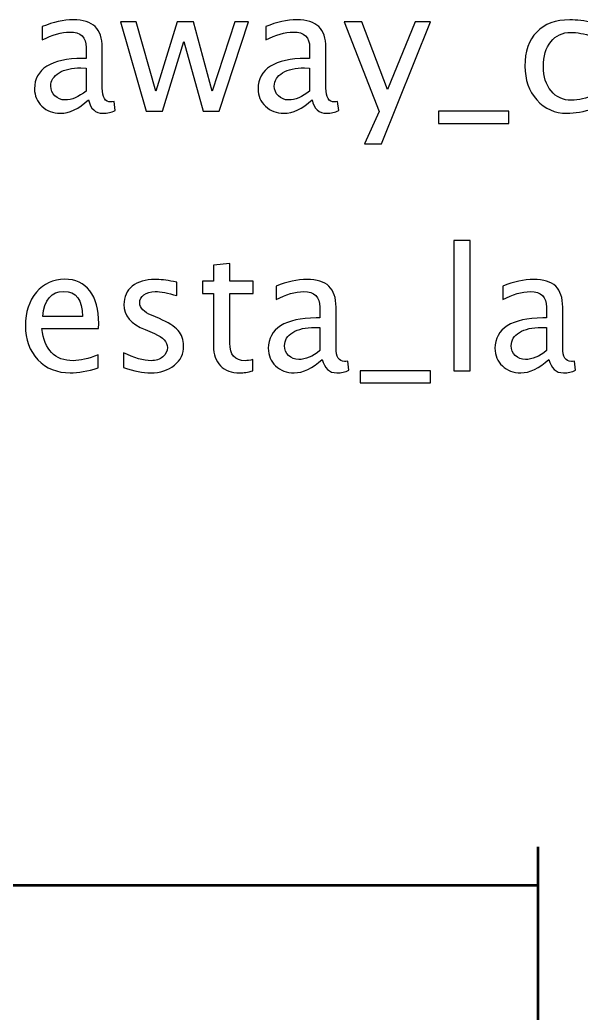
# Model space of a CAD drawing. Header units: centimetres. Extents: x -17.7 to 15.2, y -15.2 to 18.6.
# Drawn here: x 0.01 to 4.22, y 10.89 to 18.36 of the extents above; entities that cross this region are included whole.
import ezdxf

# ---------------------------------------------------------------- set-up
doc = ezdxf.new("R2010")
doc.units = ezdxf.units.CM
doc.header["$MEASUREMENT"] = 0
doc.layers.add('Layer 1', color=7, linetype='Continuous')

msp = doc.modelspace()

# ---------------------------------------------------------------- linework, layer by layer
at = {"layer": 'Layer 1'}
for points, knots in [([(0.52081, 17.75617), (0.44758, 17.68886), (0.37709, 17.6552), (0.30936, 17.6552), (0.30936, 17.6552), (0.25369, 17.6552), (0.20733, 17.67256), (0.17072, 17.70748), (0.17072, 17.70748), (0.13389, 17.74241), (0.11547, 17.78643), (0.11547, 17.83956), (0.11547, 17.83956), (0.11547, 17.91301), (0.14637, 17.96953), (0.20818, 18.0089), (0.20818, 18.0089), (0.26999, 18.04827), (0.35868, 18.06795), (0.47425, 18.06795), (0.47425, 18.06795), (0.47425, 18.06795), (0.50282, 18.06795), (0.50282, 18.06795), (0.50282, 18.06795), (0.50282, 18.06795), (0.50282, 18.14902), (0.50282, 18.14902), (0.50282, 18.14902), (0.50282, 18.22712), (0.46218, 18.26607), (0.38069, 18.26607), (0.38069, 18.26607), (0.31761, 18.26607), (0.24861, 18.24617), (0.17389, 18.20638), (0.17389, 18.20638), (0.17389, 18.20638), (0.17389, 18.30671), (0.17389, 18.30671), (0.17389, 18.30671), (0.25602, 18.34058), (0.33349, 18.35751), (0.40609, 18.35751), (0.40609, 18.35751), (0.48081, 18.35751), (0.53605, 18.34058), (0.5714, 18.3065), (0.5714, 18.3065), (0.60696, 18.27242), (0.62474, 18.21993), (0.62474, 18.14902), (0.62474, 18.14902), (0.62474, 18.14902), (0.62474, 17.84485), (0.62474, 17.84485), (0.62474, 17.84485), (0.62474, 17.77522), (0.64612, 17.74029), (0.68909, 17.74029), (0.68909, 17.74029), (0.69438, 17.74029), (0.70221, 17.74114), (0.71258, 17.74283), (0.71258, 17.74283), (0.71258, 17.74283), (0.72126, 17.6751), (0.72126, 17.6751), (0.72126, 17.6751), (0.69353, 17.66176), (0.66305, 17.6552), (0.62961, 17.6552), (0.62961, 17.6552), (0.57267, 17.6552), (0.53648, 17.68886), (0.52081, 17.75617)], [0, 0, 0, 0, 0.05, 0.05, 0.05, 0.05, 0.1, 0.1, 0.1, 0.1, 0.15, 0.15, 0.15, 0.15, 0.2, 0.2, 0.2, 0.2, 0.25, 0.25, 0.25, 0.25, 0.3, 0.3, 0.3, 0.3, 0.35, 0.35, 0.35, 0.35, 0.4, 0.4, 0.4, 0.4, 0.45, 0.45, 0.45, 0.45, 0.5, 0.5, 0.5, 0.5, 0.55, 0.55, 0.55, 0.55, 0.6, 0.6, 0.6, 0.6, 0.65, 0.65, 0.65, 0.65, 0.7, 0.7, 0.7, 0.7, 0.75, 0.75, 0.75, 0.75, 0.8, 0.8, 0.8, 0.8, 0.85, 0.85, 0.85, 0.85, 0.9, 0.9, 0.9, 0.9, 1, 1, 1, 1]), ([(0.95388, 17.67044), (0.95388, 17.67044), (0.76084, 18.34354), (0.76084, 18.34354), (0.76084, 18.34354), (0.76084, 18.34354), (0.8798, 18.34354), (0.8798, 18.34354), (0.8798, 18.34354), (0.8798, 18.34354), (1.02775, 17.82094), (1.02775, 17.82094), (1.02775, 17.82094), (1.02775, 17.82094), (1.18735, 18.34354), (1.18735, 18.34354), (1.18735, 18.34354), (1.18735, 18.34354), (1.30927, 18.34354), (1.30927, 18.34354), (1.30927, 18.34354), (1.30927, 18.34354), (1.4496, 17.82178), (1.4496, 17.82178), (1.4496, 17.82178), (1.4496, 17.82178), (1.61936, 18.34354), (1.61936, 18.34354), (1.61936, 18.34354), (1.61936, 18.34354), (1.7235, 18.34354), (1.7235, 18.34354), (1.7235, 18.34354), (1.7235, 18.34354), (1.50379, 17.67044), (1.50379, 17.67044), (1.50379, 17.67044), (1.50379, 17.67044), (1.38187, 17.67044), (1.38187, 17.67044), (1.38187, 17.67044), (1.38187, 17.67044), (1.23751, 18.19537), (1.23751, 18.19537), (1.23751, 18.19537), (1.23751, 18.19537), (1.0758, 17.67044), (1.0758, 17.67044), (1.0758, 17.67044), (1.0758, 17.67044), (0.95388, 17.67044), (0.95388, 17.67044)], [0, 0, 0, 0, 0.0714286, 0.0714286, 0.0714286, 0.0714286, 0.1428571, 0.1428571, 0.1428571, 0.1428571, 0.2142857, 0.2142857, 0.2142857, 0.2142857, 0.2857143, 0.2857143, 0.2857143, 0.2857143, 0.3571429, 0.3571429, 0.3571429, 0.3571429, 0.4285714, 0.4285714, 0.4285714, 0.4285714, 0.5, 0.5, 0.5, 0.5, 0.5714286, 0.5714286, 0.5714286, 0.5714286, 0.6428571, 0.6428571, 0.6428571, 0.6428571, 0.7142857, 0.7142857, 0.7142857, 0.7142857, 0.7857143, 0.7857143, 0.7857143, 0.7857143, 0.8571429, 0.8571429, 0.8571429, 0.8571429, 1, 1, 1, 1]), ([(2.2006, 17.75617), (2.12737, 17.68886), (2.05688, 17.6552), (1.98915, 17.6552), (1.98915, 17.6552), (1.93348, 17.6552), (1.88712, 17.67256), (1.85051, 17.70748), (1.85051, 17.70748), (1.81368, 17.74241), (1.79526, 17.78643), (1.79526, 17.83956), (1.79526, 17.83956), (1.79526, 17.91301), (1.82616, 17.96953), (1.88797, 18.0089), (1.88797, 18.0089), (1.94978, 18.04827), (2.03847, 18.06795), (2.15404, 18.06795), (2.15404, 18.06795), (2.15404, 18.06795), (2.18261, 18.06795), (2.18261, 18.06795), (2.18261, 18.06795), (2.18261, 18.06795), (2.18261, 18.14902), (2.18261, 18.14902), (2.18261, 18.14902), (2.18261, 18.22712), (2.14197, 18.26607), (2.06048, 18.26607), (2.06048, 18.26607), (1.9974, 18.26607), (1.9284, 18.24617), (1.85368, 18.20638), (1.85368, 18.20638), (1.85368, 18.20638), (1.85368, 18.30671), (1.85368, 18.30671), (1.85368, 18.30671), (1.93581, 18.34058), (2.01328, 18.35751), (2.08588, 18.35751), (2.08588, 18.35751), (2.1606, 18.35751), (2.21584, 18.34058), (2.25119, 18.3065), (2.25119, 18.3065), (2.28675, 18.27242), (2.30453, 18.21993), (2.30453, 18.14902), (2.30453, 18.14902), (2.30453, 18.14902), (2.30453, 17.84485), (2.30453, 17.84485), (2.30453, 17.84485), (2.30453, 17.77522), (2.32591, 17.74029), (2.36888, 17.74029), (2.36888, 17.74029), (2.37417, 17.74029), (2.382, 17.74114), (2.39237, 17.74283), (2.39237, 17.74283), (2.39237, 17.74283), (2.40105, 17.6751), (2.40105, 17.6751), (2.40105, 17.6751), (2.37332, 17.66176), (2.34284, 17.6552), (2.3094, 17.6552), (2.3094, 17.6552), (2.25246, 17.6552), (2.21627, 17.68886), (2.2006, 17.75617)], [0, 0, 0, 0, 0.05, 0.05, 0.05, 0.05, 0.1, 0.1, 0.1, 0.1, 0.15, 0.15, 0.15, 0.15, 0.2, 0.2, 0.2, 0.2, 0.25, 0.25, 0.25, 0.25, 0.3, 0.3, 0.3, 0.3, 0.35, 0.35, 0.35, 0.35, 0.4, 0.4, 0.4, 0.4, 0.45, 0.45, 0.45, 0.45, 0.5, 0.5, 0.5, 0.5, 0.55, 0.55, 0.55, 0.55, 0.6, 0.6, 0.6, 0.6, 0.65, 0.65, 0.65, 0.65, 0.7, 0.7, 0.7, 0.7, 0.75, 0.75, 0.75, 0.75, 0.8, 0.8, 0.8, 0.8, 0.85, 0.85, 0.85, 0.85, 0.9, 0.9, 0.9, 0.9, 1, 1, 1, 1]), ([(2.59472, 17.42533), (2.59472, 17.42533), (2.70394, 17.66959), (2.70394, 17.66959), (2.70394, 17.66959), (2.70394, 17.66959), (2.44317, 18.34354), (2.44317, 18.34354), (2.44317, 18.34354), (2.44317, 18.34354), (2.57398, 18.34354), (2.57398, 18.34354), (2.57398, 18.34354), (2.57398, 18.34354), (2.76787, 17.83385), (2.76787, 17.83385), (2.76787, 17.83385), (2.76787, 17.83385), (2.97467, 18.34354), (2.97467, 18.34354), (2.97467, 18.34354), (2.97467, 18.34354), (3.0896, 18.34354), (3.0896, 18.34354), (3.0896, 18.34354), (3.0896, 18.34354), (2.72172, 17.42533), (2.72172, 17.42533), (2.72172, 17.42533), (2.72172, 17.42533), (2.59472, 17.42533), (2.59472, 17.42533)], [0, 0, 0, 0, 0.1111111, 0.1111111, 0.1111111, 0.1111111, 0.2222222, 0.2222222, 0.2222222, 0.2222222, 0.3333333, 0.3333333, 0.3333333, 0.3333333, 0.4444444, 0.4444444, 0.4444444, 0.4444444, 0.5555556, 0.5555556, 0.5555556, 0.5555556, 0.6666667, 0.6666667, 0.6666667, 0.6666667, 0.7777778, 0.7777778, 0.7777778, 0.7777778, 1, 1, 1, 1]), ([(4.32087, 17.69076), (4.24192, 17.66705), (4.17376, 17.6552), (4.1164, 17.6552), (4.1164, 17.6552), (4.02538, 17.6552), (3.95003, 17.68886), (3.89013, 17.75595), (3.89013, 17.75595), (3.83023, 17.82326), (3.80017, 17.90814), (3.80017, 18.01038), (3.80017, 18.01038), (3.80017, 18.1196), (3.8298, 18.2049), (3.88907, 18.26586), (3.88907, 18.26586), (3.94834, 18.32703), (4.0311, 18.35751), (4.13736, 18.35751), (4.13736, 18.35751), (4.18964, 18.35751), (4.24848, 18.35031), (4.31325, 18.33592), (4.31325, 18.33592), (4.31325, 18.33592), (4.31325, 18.23305), (4.31325, 18.23305), (4.31325, 18.23305), (4.24446, 18.25337), (4.18837, 18.26353), (4.14519, 18.26353), (4.14519, 18.26353), (4.08253, 18.26353), (4.03237, 18.24004), (3.9949, 18.19326), (3.9949, 18.19326), (3.95744, 18.14648), (3.9386, 18.08404), (3.9386, 18.00614), (3.9386, 18.00614), (3.9386, 17.93058), (3.95807, 17.86962), (3.99681, 17.82284), (3.99681, 17.82284), (4.03554, 17.77627), (4.08613, 17.75299), (4.149, 17.75299), (4.149, 17.75299), (4.20467, 17.75299), (4.26182, 17.76738), (4.32087, 17.79617), (4.32087, 17.79617), (4.32087, 17.79617), (4.32087, 17.69076), (4.32087, 17.69076)], [0, 0, 0, 0, 0.0666667, 0.0666667, 0.0666667, 0.0666667, 0.1333333, 0.1333333, 0.1333333, 0.1333333, 0.2, 0.2, 0.2, 0.2, 0.2666667, 0.2666667, 0.2666667, 0.2666667, 0.3333333, 0.3333333, 0.3333333, 0.3333333, 0.4, 0.4, 0.4, 0.4, 0.4666667, 0.4666667, 0.4666667, 0.4666667, 0.5333333, 0.5333333, 0.5333333, 0.5333333, 0.6, 0.6, 0.6, 0.6, 0.6666667, 0.6666667, 0.6666667, 0.6666667, 0.7333333, 0.7333333, 0.7333333, 0.7333333, 0.8, 0.8, 0.8, 0.8, 0.8666667, 0.8666667, 0.8666667, 0.8666667, 1, 1, 1, 1]), ([(0.50282, 17.82263), (0.50282, 17.82263), (0.50282, 17.99556), (0.50282, 17.99556), (0.50282, 17.99556), (0.50282, 17.99556), (0.46366, 17.99683), (0.46366, 17.99683), (0.46366, 17.99683), (0.39593, 17.99683), (0.34132, 17.98434), (0.29962, 17.95937), (0.29962, 17.95937), (0.25813, 17.93418), (0.23739, 17.90095), (0.23739, 17.85946), (0.23739, 17.85946), (0.23739, 17.83046), (0.24776, 17.80591), (0.26829, 17.7858), (0.26829, 17.7858), (0.28904, 17.76569), (0.31423, 17.75553), (0.34407, 17.75553), (0.34407, 17.75553), (0.39487, 17.75553), (0.44779, 17.77797), (0.50282, 17.82263)], [0, 0, 0, 0, 0.125, 0.125, 0.125, 0.125, 0.25, 0.25, 0.25, 0.25, 0.375, 0.375, 0.375, 0.375, 0.5, 0.5, 0.5, 0.5, 0.625, 0.625, 0.625, 0.625, 0.75, 0.75, 0.75, 0.75, 1, 1, 1, 1]), ([(2.18261, 17.82263), (2.18261, 17.82263), (2.18261, 17.99556), (2.18261, 17.99556), (2.18261, 17.99556), (2.18261, 17.99556), (2.14345, 17.99683), (2.14345, 17.99683), (2.14345, 17.99683), (2.07572, 17.99683), (2.02111, 17.98434), (1.97941, 17.95937), (1.97941, 17.95937), (1.93792, 17.93418), (1.91718, 17.90095), (1.91718, 17.85946), (1.91718, 17.85946), (1.91718, 17.83046), (1.92755, 17.80591), (1.94808, 17.7858), (1.94808, 17.7858), (1.96883, 17.76569), (1.99402, 17.75553), (2.02386, 17.75553), (2.02386, 17.75553), (2.07466, 17.75553), (2.12758, 17.77797), (2.18261, 17.82263)], [0, 0, 0, 0, 0.125, 0.125, 0.125, 0.125, 0.25, 0.25, 0.25, 0.25, 0.375, 0.375, 0.375, 0.375, 0.5, 0.5, 0.5, 0.5, 0.625, 0.625, 0.625, 0.625, 0.75, 0.75, 0.75, 0.75, 1, 1, 1, 1]), ([(3.14993, 17.579), (3.14993, 17.579), (3.14993, 17.67044), (3.14993, 17.67044), (3.14993, 17.67044), (3.14993, 17.67044), (3.67825, 17.67044), (3.67825, 17.67044), (3.67825, 17.67044), (3.67825, 17.67044), (3.67825, 17.579), (3.67825, 17.579), (3.67825, 17.579), (3.67825, 17.579), (3.14993, 17.579), (3.14993, 17.579)], [0, 0, 0, 0, 0.2, 0.2, 0.2, 0.2, 0.4, 0.4, 0.4, 0.4, 0.6, 0.6, 0.6, 0.6, 1, 1, 1, 1]), ([(3.26665, 15.71887), (3.26665, 15.71887), (3.26665, 16.69804), (3.26665, 16.69804), (3.26665, 16.69804), (3.26665, 16.69804), (3.38857, 16.69804), (3.38857, 16.69804), (3.38857, 16.69804), (3.38857, 16.69804), (3.38857, 15.71887), (3.38857, 15.71887), (3.38857, 15.71887), (3.38857, 15.71887), (3.26665, 15.71887), (3.26665, 15.71887)], [0, 0, 0, 0, 0.2, 0.2, 0.2, 0.2, 0.4, 0.4, 0.4, 0.4, 0.6, 0.6, 0.6, 0.6, 1, 1, 1, 1]), ([(1.75641, 15.71908), (1.71873, 15.70871), (1.68593, 15.70363), (1.6582, 15.70363), (1.6582, 15.70363), (1.59597, 15.70363), (1.5475, 15.72141), (1.51278, 15.75697), (1.51278, 15.75697), (1.47786, 15.79253), (1.4605, 15.84185), (1.4605, 15.90514), (1.4605, 15.90514), (1.4605, 15.90514), (1.4605, 16.30053), (1.4605, 16.30053), (1.4605, 16.30053), (1.4605, 16.30053), (1.37626, 16.30053), (1.37626, 16.30053), (1.37626, 16.30053), (1.37626, 16.30053), (1.37626, 16.39197), (1.37626, 16.39197), (1.37626, 16.39197), (1.37626, 16.39197), (1.4605, 16.39197), (1.4605, 16.39197), (1.4605, 16.39197), (1.4605, 16.39197), (1.4605, 16.51368), (1.4605, 16.51368), (1.4605, 16.51368), (1.4605, 16.51368), (1.58242, 16.52532), (1.58242, 16.52532), (1.58242, 16.52532), (1.58242, 16.52532), (1.58242, 16.39197), (1.58242, 16.39197), (1.58242, 16.39197), (1.58242, 16.39197), (1.75895, 16.39197), (1.75895, 16.39197), (1.75895, 16.39197), (1.75895, 16.39197), (1.75895, 16.30053), (1.75895, 16.30053), (1.75895, 16.30053), (1.75895, 16.30053), (1.58242, 16.30053), (1.58242, 16.30053), (1.58242, 16.30053), (1.58242, 16.30053), (1.58242, 15.92715), (1.58242, 15.92715), (1.58242, 15.92715), (1.58242, 15.8391), (1.62073, 15.79507), (1.69714, 15.79507), (1.69714, 15.79507), (1.71344, 15.79507), (1.73313, 15.79782), (1.75641, 15.80311), (1.75641, 15.80311), (1.75641, 15.80311), (1.75641, 15.71908), (1.75641, 15.71908)], [0, 0, 0, 0, 0.0555556, 0.0555556, 0.0555556, 0.0555556, 0.1111111, 0.1111111, 0.1111111, 0.1111111, 0.1666667, 0.1666667, 0.1666667, 0.1666667, 0.2222222, 0.2222222, 0.2222222, 0.2222222, 0.2777778, 0.2777778, 0.2777778, 0.2777778, 0.3333333, 0.3333333, 0.3333333, 0.3333333, 0.3888889, 0.3888889, 0.3888889, 0.3888889, 0.4444444, 0.4444444, 0.4444444, 0.4444444, 0.5, 0.5, 0.5, 0.5, 0.5555556, 0.5555556, 0.5555556, 0.5555556, 0.6111111, 0.6111111, 0.6111111, 0.6111111, 0.6666667, 0.6666667, 0.6666667, 0.6666667, 0.7222222, 0.7222222, 0.7222222, 0.7222222, 0.7777778, 0.7777778, 0.7777778, 0.7777778, 0.8333333, 0.8333333, 0.8333333, 0.8333333, 0.8888889, 0.8888889, 0.8888889, 0.8888889, 1, 1, 1, 1]), ([(0.59436, 15.74046), (0.51245, 15.71591), (0.44238, 15.70363), (0.38396, 15.70363), (0.38396, 15.70363), (0.28427, 15.70363), (0.2032, 15.73665), (0.14076, 15.80248), (0.14076, 15.80248), (0.07832, 15.86831), (0.04699, 15.95361), (0.04699, 16.0586), (0.04699, 16.0586), (0.04699, 16.16041), (0.07451, 16.24402), (0.12975, 16.30942), (0.12975, 16.30942), (0.185, 16.37461), (0.25569, 16.40721), (0.34184, 16.40721), (0.34184, 16.40721), (0.42333, 16.40721), (0.48641, 16.37821), (0.53086, 16.32022), (0.53086, 16.32022), (0.57531, 16.26222), (0.59754, 16.18009), (0.59754, 16.07362), (0.59754, 16.07362), (0.59754, 16.07362), (0.5969, 16.03637), (0.5969, 16.03637), (0.5969, 16.03637), (0.5969, 16.03637), (0.17145, 16.03637), (0.17145, 16.03637), (0.17145, 16.03637), (0.18923, 15.8755), (0.26776, 15.79507), (0.40682, 15.79507), (0.40682, 15.79507), (0.45784, 15.79507), (0.52028, 15.80946), (0.59436, 15.83825), (0.59436, 15.83825), (0.59436, 15.83825), (0.59436, 15.74046), (0.59436, 15.74046)], [0, 0, 0, 0, 0.0769231, 0.0769231, 0.0769231, 0.0769231, 0.1538462, 0.1538462, 0.1538462, 0.1538462, 0.2307692, 0.2307692, 0.2307692, 0.2307692, 0.3076923, 0.3076923, 0.3076923, 0.3076923, 0.3846154, 0.3846154, 0.3846154, 0.3846154, 0.4615385, 0.4615385, 0.4615385, 0.4615385, 0.5384615, 0.5384615, 0.5384615, 0.5384615, 0.6153846, 0.6153846, 0.6153846, 0.6153846, 0.6923077, 0.6923077, 0.6923077, 0.6923077, 0.7692308, 0.7692308, 0.7692308, 0.7692308, 0.8461538, 0.8461538, 0.8461538, 0.8461538, 1, 1, 1, 1]), ([(0.7838, 15.743), (0.7838, 15.743), (0.7838, 15.85476), (0.7838, 15.85476), (0.7838, 15.85476), (0.8636, 15.81497), (0.93281, 15.79507), (0.99187, 15.79507), (0.99187, 15.79507), (1.02701, 15.79507), (1.05622, 15.8046), (1.07929, 15.82365), (1.07929, 15.82365), (1.10236, 15.84248), (1.114, 15.86619), (1.114, 15.89477), (1.114, 15.89477), (1.114, 15.93646), (1.08162, 15.97097), (1.01685, 15.99827), (1.01685, 15.99827), (1.01685, 15.99827), (0.94551, 16.02854), (0.94551, 16.02854), (0.94551, 16.02854), (0.84032, 16.07214), (0.78761, 16.13522), (0.78761, 16.21713), (0.78761, 16.21713), (0.78761, 16.27577), (0.80835, 16.32191), (0.84984, 16.35556), (0.84984, 16.35556), (0.89133, 16.38922), (0.94827, 16.40594), (1.02044, 16.40594), (1.02044, 16.40594), (1.05791, 16.40594), (1.10448, 16.40086), (1.15972, 16.39049), (1.15972, 16.39049), (1.15972, 16.39049), (1.18512, 16.38562), (1.18512, 16.38562), (1.18512, 16.38562), (1.18512, 16.38562), (1.18512, 16.28402), (1.18512, 16.28402), (1.18512, 16.28402), (1.11718, 16.30434), (1.06299, 16.3145), (1.02256, 16.3145), (1.02256, 16.3145), (0.987, 16.3145), (0.95885, 16.30667), (0.93747, 16.29122), (0.93747, 16.29122), (0.9163, 16.27577), (0.90572, 16.25502), (0.90572, 16.22899), (0.90572, 16.22899), (0.90572, 16.19237), (0.93535, 16.16125), (0.99483, 16.13607), (0.99483, 16.13607), (0.99483, 16.13607), (1.05346, 16.1113), (1.05346, 16.1113), (1.05346, 16.1113), (1.11993, 16.08336), (1.16692, 16.05373), (1.19443, 16.02261), (1.19443, 16.02261), (1.22216, 15.9915), (1.23592, 15.95255), (1.23592, 15.90598), (1.23592, 15.90598), (1.23592, 15.84693), (1.21264, 15.79846), (1.16586, 15.76057), (1.16586, 15.76057), (1.11929, 15.72268), (1.0596, 15.70363), (0.987, 15.70363), (0.987, 15.70363), (0.93112, 15.70363), (0.8636, 15.71675), (0.7838, 15.743)], [0, 0, 0, 0, 0.0434783, 0.0434783, 0.0434783, 0.0434783, 0.0869565, 0.0869565, 0.0869565, 0.0869565, 0.1304348, 0.1304348, 0.1304348, 0.1304348, 0.173913, 0.173913, 0.173913, 0.173913, 0.2173913, 0.2173913, 0.2173913, 0.2173913, 0.2608696, 0.2608696, 0.2608696, 0.2608696, 0.3043478, 0.3043478, 0.3043478, 0.3043478, 0.3478261, 0.3478261, 0.3478261, 0.3478261, 0.3913043, 0.3913043, 0.3913043, 0.3913043, 0.4347826, 0.4347826, 0.4347826, 0.4347826, 0.4782609, 0.4782609, 0.4782609, 0.4782609, 0.5217391, 0.5217391, 0.5217391, 0.5217391, 0.5652174, 0.5652174, 0.5652174, 0.5652174, 0.6086957, 0.6086957, 0.6086957, 0.6086957, 0.6521739, 0.6521739, 0.6521739, 0.6521739, 0.6956522, 0.6956522, 0.6956522, 0.6956522, 0.7391304, 0.7391304, 0.7391304, 0.7391304, 0.7826087, 0.7826087, 0.7826087, 0.7826087, 0.826087, 0.826087, 0.826087, 0.826087, 0.8695652, 0.8695652, 0.8695652, 0.8695652, 0.9130435, 0.9130435, 0.9130435, 0.9130435, 1, 1, 1, 1]), ([(2.27732, 15.8046), (2.20409, 15.73729), (2.1336, 15.70363), (2.06587, 15.70363), (2.06587, 15.70363), (2.0102, 15.70363), (1.96384, 15.72099), (1.92723, 15.75591), (1.92723, 15.75591), (1.8904, 15.79084), (1.87198, 15.83486), (1.87198, 15.88799), (1.87198, 15.88799), (1.87198, 15.96144), (1.90288, 16.01796), (1.96469, 16.05733), (1.96469, 16.05733), (2.0265, 16.0967), (2.11519, 16.11638), (2.23076, 16.11638), (2.23076, 16.11638), (2.23076, 16.11638), (2.25933, 16.11638), (2.25933, 16.11638), (2.25933, 16.11638), (2.25933, 16.11638), (2.25933, 16.19745), (2.25933, 16.19745), (2.25933, 16.19745), (2.25933, 16.27555), (2.21869, 16.3145), (2.1372, 16.3145), (2.1372, 16.3145), (2.07412, 16.3145), (2.00512, 16.2946), (1.9304, 16.25481), (1.9304, 16.25481), (1.9304, 16.25481), (1.9304, 16.35514), (1.9304, 16.35514), (1.9304, 16.35514), (2.01253, 16.38901), (2.09, 16.40594), (2.1626, 16.40594), (2.1626, 16.40594), (2.23732, 16.40594), (2.29256, 16.38901), (2.32791, 16.35493), (2.32791, 16.35493), (2.36347, 16.32085), (2.38125, 16.26836), (2.38125, 16.19745), (2.38125, 16.19745), (2.38125, 16.19745), (2.38125, 15.89328), (2.38125, 15.89328), (2.38125, 15.89328), (2.38125, 15.82365), (2.40263, 15.78872), (2.4456, 15.78872), (2.4456, 15.78872), (2.45089, 15.78872), (2.45872, 15.78957), (2.46909, 15.79126), (2.46909, 15.79126), (2.46909, 15.79126), (2.47777, 15.72353), (2.47777, 15.72353), (2.47777, 15.72353), (2.45004, 15.71019), (2.41956, 15.70363), (2.38612, 15.70363), (2.38612, 15.70363), (2.32918, 15.70363), (2.29299, 15.73729), (2.27732, 15.8046)], [0, 0, 0, 0, 0.05, 0.05, 0.05, 0.05, 0.1, 0.1, 0.1, 0.1, 0.15, 0.15, 0.15, 0.15, 0.2, 0.2, 0.2, 0.2, 0.25, 0.25, 0.25, 0.25, 0.3, 0.3, 0.3, 0.3, 0.35, 0.35, 0.35, 0.35, 0.4, 0.4, 0.4, 0.4, 0.45, 0.45, 0.45, 0.45, 0.5, 0.5, 0.5, 0.5, 0.55, 0.55, 0.55, 0.55, 0.6, 0.6, 0.6, 0.6, 0.65, 0.65, 0.65, 0.65, 0.7, 0.7, 0.7, 0.7, 0.75, 0.75, 0.75, 0.75, 0.8, 0.8, 0.8, 0.8, 0.85, 0.85, 0.85, 0.85, 0.9, 0.9, 0.9, 0.9, 1, 1, 1, 1]), ([(3.9806, 15.8046), (3.90737, 15.73729), (3.83688, 15.70363), (3.76915, 15.70363), (3.76915, 15.70363), (3.71348, 15.70363), (3.66712, 15.72099), (3.63051, 15.75591), (3.63051, 15.75591), (3.59368, 15.79084), (3.57526, 15.83486), (3.57526, 15.88799), (3.57526, 15.88799), (3.57526, 15.96144), (3.60616, 16.01796), (3.66797, 16.05733), (3.66797, 16.05733), (3.72978, 16.0967), (3.81847, 16.11638), (3.93404, 16.11638), (3.93404, 16.11638), (3.93404, 16.11638), (3.96261, 16.11638), (3.96261, 16.11638), (3.96261, 16.11638), (3.96261, 16.11638), (3.96261, 16.19745), (3.96261, 16.19745), (3.96261, 16.19745), (3.96261, 16.27555), (3.92197, 16.3145), (3.84048, 16.3145), (3.84048, 16.3145), (3.7774, 16.3145), (3.7084, 16.2946), (3.63368, 16.25481), (3.63368, 16.25481), (3.63368, 16.25481), (3.63368, 16.35514), (3.63368, 16.35514), (3.63368, 16.35514), (3.71581, 16.38901), (3.79328, 16.40594), (3.86588, 16.40594), (3.86588, 16.40594), (3.9406, 16.40594), (3.99584, 16.38901), (4.03119, 16.35493), (4.03119, 16.35493), (4.06675, 16.32085), (4.08453, 16.26836), (4.08453, 16.19745), (4.08453, 16.19745), (4.08453, 16.19745), (4.08453, 15.89328), (4.08453, 15.89328), (4.08453, 15.89328), (4.08453, 15.82365), (4.10591, 15.78872), (4.14888, 15.78872), (4.14888, 15.78872), (4.15417, 15.78872), (4.162, 15.78957), (4.17237, 15.79126), (4.17237, 15.79126), (4.17237, 15.79126), (4.18105, 15.72353), (4.18105, 15.72353), (4.18105, 15.72353), (4.15332, 15.71019), (4.12284, 15.70363), (4.0894, 15.70363), (4.0894, 15.70363), (4.03246, 15.70363), (3.99627, 15.73729), (3.9806, 15.8046)], [0, 0, 0, 0, 0.05, 0.05, 0.05, 0.05, 0.1, 0.1, 0.1, 0.1, 0.15, 0.15, 0.15, 0.15, 0.2, 0.2, 0.2, 0.2, 0.25, 0.25, 0.25, 0.25, 0.3, 0.3, 0.3, 0.3, 0.35, 0.35, 0.35, 0.35, 0.4, 0.4, 0.4, 0.4, 0.45, 0.45, 0.45, 0.45, 0.5, 0.5, 0.5, 0.5, 0.55, 0.55, 0.55, 0.55, 0.6, 0.6, 0.6, 0.6, 0.65, 0.65, 0.65, 0.65, 0.7, 0.7, 0.7, 0.7, 0.75, 0.75, 0.75, 0.75, 0.8, 0.8, 0.8, 0.8, 0.85, 0.85, 0.85, 0.85, 0.9, 0.9, 0.9, 0.9, 1, 1, 1, 1]), ([(0.1778, 16.12781), (0.1778, 16.12781), (0.47498, 16.12781), (0.47498, 16.12781), (0.47498, 16.12781), (0.47498, 16.25312), (0.4282, 16.31577), (0.33486, 16.31577), (0.33486, 16.31577), (0.24088, 16.31577), (0.1886, 16.25312), (0.1778, 16.12781)], [0, 0, 0, 0, 0.25, 0.25, 0.25, 0.25, 0.5, 0.5, 0.5, 0.5, 1, 1, 1, 1]), ([(2.25933, 15.87106), (2.25933, 15.87106), (2.25933, 16.04399), (2.25933, 16.04399), (2.25933, 16.04399), (2.25933, 16.04399), (2.22017, 16.04526), (2.22017, 16.04526), (2.22017, 16.04526), (2.15244, 16.04526), (2.09783, 16.03277), (2.05613, 16.0078), (2.05613, 16.0078), (2.01464, 15.98261), (1.9939, 15.94938), (1.9939, 15.90789), (1.9939, 15.90789), (1.9939, 15.87889), (2.00427, 15.85434), (2.0248, 15.83423), (2.0248, 15.83423), (2.04555, 15.81412), (2.07074, 15.80396), (2.10058, 15.80396), (2.10058, 15.80396), (2.15138, 15.80396), (2.2043, 15.8264), (2.25933, 15.87106)], [0, 0, 0, 0, 0.125, 0.125, 0.125, 0.125, 0.25, 0.25, 0.25, 0.25, 0.375, 0.375, 0.375, 0.375, 0.5, 0.5, 0.5, 0.5, 0.625, 0.625, 0.625, 0.625, 0.75, 0.75, 0.75, 0.75, 1, 1, 1, 1]), ([(3.96261, 15.87106), (3.96261, 15.87106), (3.96261, 16.04399), (3.96261, 16.04399), (3.96261, 16.04399), (3.96261, 16.04399), (3.92345, 16.04526), (3.92345, 16.04526), (3.92345, 16.04526), (3.85572, 16.04526), (3.80111, 16.03277), (3.75941, 16.0078), (3.75941, 16.0078), (3.71792, 15.98261), (3.69718, 15.94938), (3.69718, 15.90789), (3.69718, 15.90789), (3.69718, 15.87889), (3.70755, 15.85434), (3.72808, 15.83423), (3.72808, 15.83423), (3.74883, 15.81412), (3.77402, 15.80396), (3.80386, 15.80396), (3.80386, 15.80396), (3.85466, 15.80396), (3.90758, 15.8264), (3.96261, 15.87106)], [0, 0, 0, 0, 0.125, 0.125, 0.125, 0.125, 0.25, 0.25, 0.25, 0.25, 0.375, 0.375, 0.375, 0.375, 0.5, 0.5, 0.5, 0.5, 0.625, 0.625, 0.625, 0.625, 0.75, 0.75, 0.75, 0.75, 1, 1, 1, 1]), ([(2.56307, 15.62743), (2.56307, 15.62743), (2.56307, 15.71887), (2.56307, 15.71887), (2.56307, 15.71887), (2.56307, 15.71887), (3.09139, 15.71887), (3.09139, 15.71887), (3.09139, 15.71887), (3.09139, 15.71887), (3.09139, 15.62743), (3.09139, 15.62743), (3.09139, 15.62743), (3.09139, 15.62743), (2.56307, 15.62743), (2.56307, 15.62743)], [0, 0, 0, 0, 0.2, 0.2, 0.2, 0.2, 0.4, 0.4, 0.4, 0.4, 0.6, 0.6, 0.6, 0.6, 1, 1, 1, 1])]:
    msp.add_open_spline(points, degree=3, knots=knots, dxfattribs=at)
at = {"layer": 'Layer 1', "lineweight": 53}
for points in [[(3.9, 5.64106), (3.9, 5.64106), (3.9, 12.14106), (3.9, 12.14106)], [(3.9, 11.85), (3.9, 11.85), (-2.31368, 11.85), (-2.31368, 11.85)]]:
    msp.add_open_spline(points, degree=3, dxfattribs=at)

doc.saveas('drawing.dxf')
